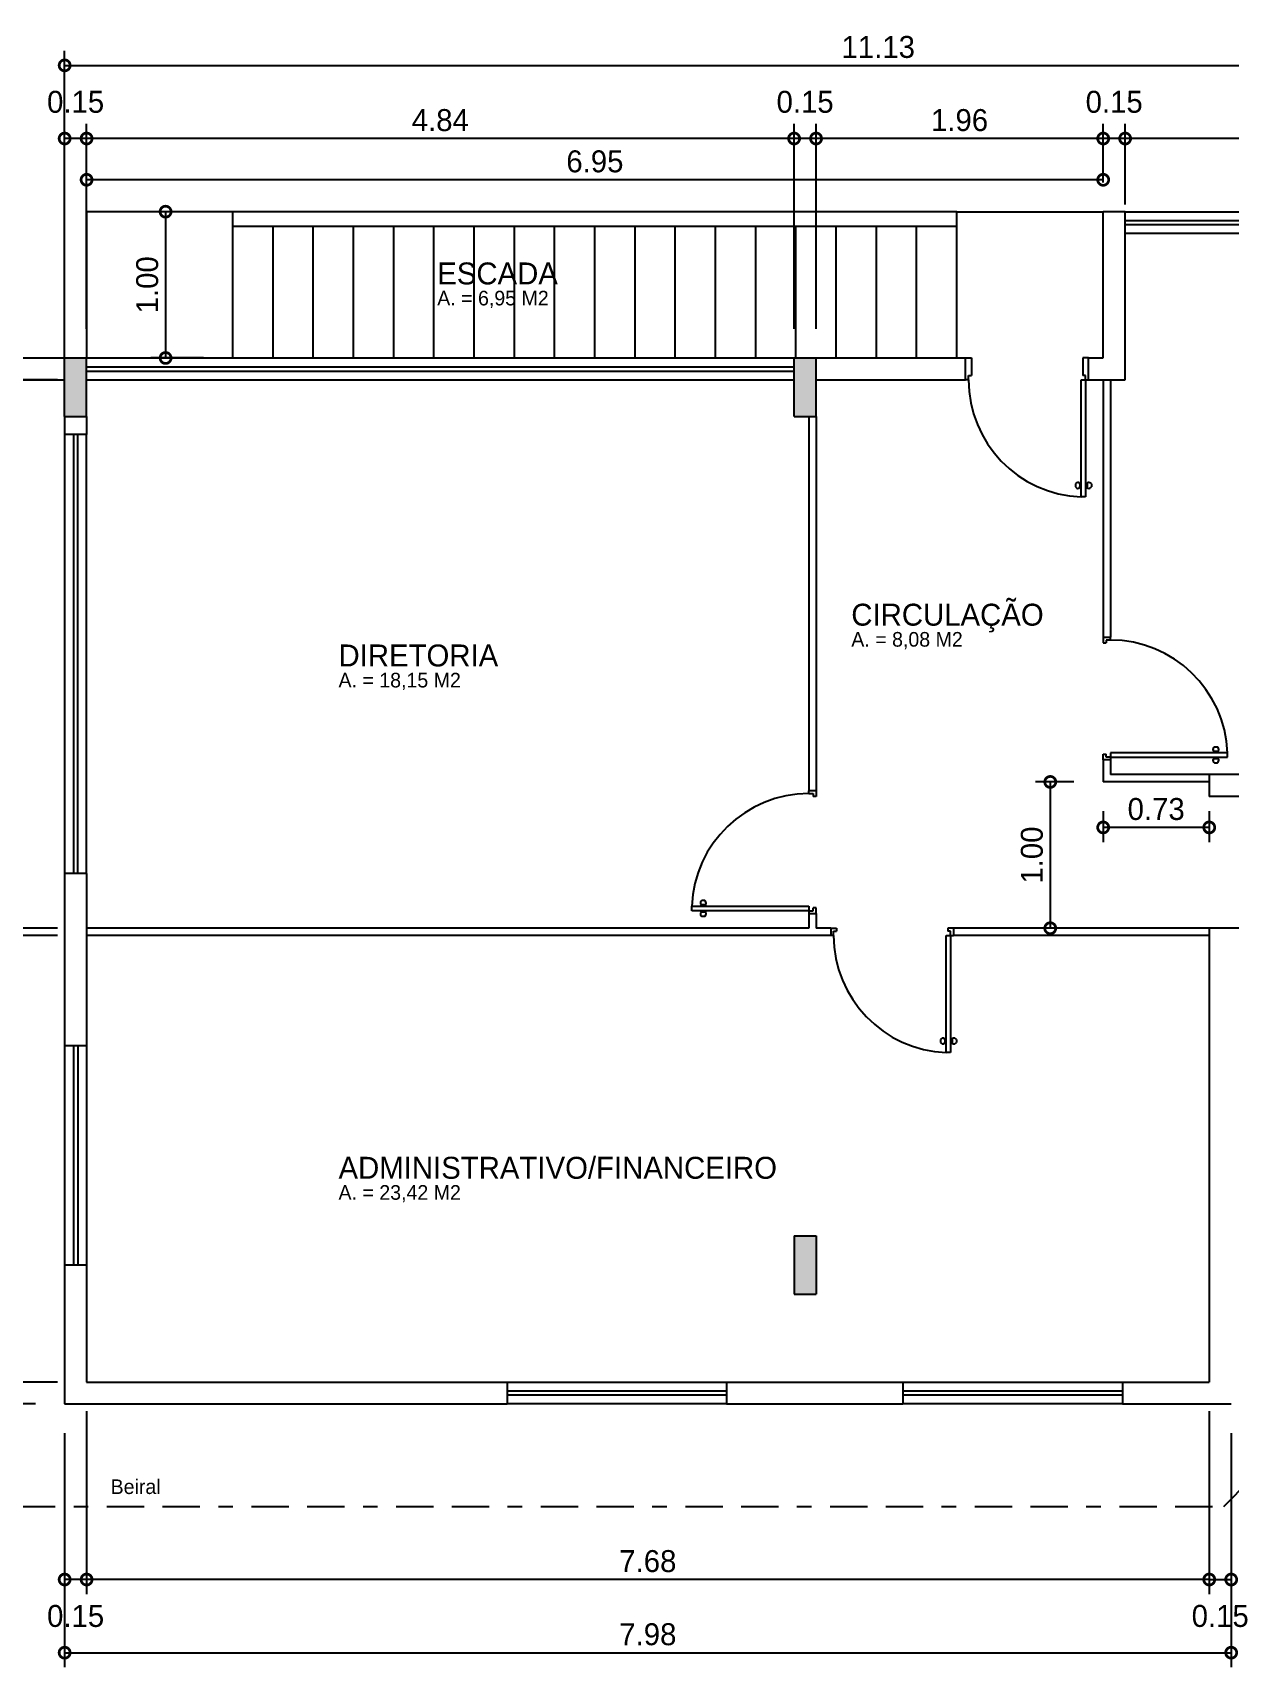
# Model space of a CAD drawing. Extents: x 10 to 180, y 167 to 221.
# Drawn here: x 163.46 to 171.64, y 181.42 to 192.59 of the extents above; entities that cross this region are included whole.
import ezdxf

# ---------------------------------------------------------------- set-up
doc = ezdxf.new("R2010")
doc.units = 0
doc.linetypes.add('BORDERX2', pattern=[88.9, 25.4, -12.7, 25.4, -12.7, 0, -12.7])
doc.layers.get('0').update_dxf_attribs({"linetype": 'CONTINUOUS'})
doc.layers.get('DEFPOINTS').update_dxf_attribs({"linetype": 'CONTINUOUS'})
for name, color, linetype in [('AMBIENTES', 3, 'CONTINUOUS'), ('AREAS', 1, 'CONTINUOUS'), ('BEIRAL', 7, 'BORDERX2'), ('COTAS', 4, 'CONTINUOUS'), ('ESCADA', 7, 'CONTINUOUS'), ('ESQUADRIAS', 1, 'CONTINUOUS'), ('PAREDES', 5, 'CONTINUOUS'), ('PILARES', 4, 'CONTINUOUS')]:
    doc.layers.add(name, color=color, linetype=linetype)
doc.dimstyles.get("Standard").update_dxf_attribs({"dimscale": 0, "dimtxt": 0.15, "dimasz": 0.15, "dimexe": 0.1, "dimexo": 0.2, "dimgap": 0.05, "dimtad": 1, "dimzin": 1, "dimdsep": 46, "dimtxsty": 'Standard', "dimblk1": 'DOTSMALL', "dimblk2": 'DOTSMALL', "dimsah": 1, "dimcen": 2.5, "dimadec": 0, "dimazin": 0, "dimtfac": 1, "dimtmove": 2, "dimatfit": 3, "dimldrblk": 'DOTSMALL', "dimfxl": 1, "dimtolj": 1, "dimtzin": 1, "dimarcsym": 0})

# ---------------------------------------------------------------- blocks, each defined once
blk = doc.blocks.new('_DOTSMALL')
at = {"color": 0, "linetype": 'ByBlock', "const_width": 0.5}
blk.add_lwpolyline([(-0.0625, 0, 1), (0.0625, 0, 1)], format="xyb", close=True, dxfattribs=at)
blk = doc.blocks.new('*D111')
at = {"color": 0, "linetype": 'ByBlock'}
for p, q in [((142.209, 179.377), (140.959, 179.377)), ((141.059, 179.377), (141.059, 175.629)), ((142.209, 175.629), (140.959, 175.629))]:
    blk.add_line(p, q, dxfattribs=at)
at = {"layer": 'DEFPOINTS', "color": 0, "linetype": 'ByBlock'}
for p in [(142.409, 179.377), (141.059, 175.629), (142.409, 175.629)]:
    blk.add_point(p, dxfattribs=at)
at = {"color": 0, "linetype": 'ByBlock', "xscale": 0.15, "yscale": 0.15, "zscale": 0.15}
for p, rotation in [((141.059, 179.377), 90), ((141.059, 175.629), 270)]:
    blk.add_blockref('_DOTSMALL', p, dxfattribs=dict(at, rotation=rotation))
at = {"color": 0, "linetype": 'ByBlock', "insert": (140.934, 177.503), "char_height": 0.15, "attachment_point": 5, "rotation": 90}
blk.add_mtext('\\A1;3.75', dxfattribs=at)
blk = doc.blocks.new('*D112')
at = {"color": 0, "linetype": 'ByBlock'}
for p, q in [((142.209, 175.579), (140.959, 175.579)), ((141.059, 175.579), (141.059, 172.527)), ((142.209, 172.527), (140.959, 172.527))]:
    blk.add_line(p, q, dxfattribs=at)
at = {"layer": 'DEFPOINTS', "color": 0, "linetype": 'ByBlock'}
for p in [(142.409, 175.579), (141.059, 172.527), (142.409, 172.527)]:
    blk.add_point(p, dxfattribs=at)
at = {"color": 0, "linetype": 'ByBlock', "xscale": 0.15, "yscale": 0.15, "zscale": 0.15}
for p, rotation in [((141.059, 175.579), 90), ((141.059, 172.527), 270)]:
    blk.add_blockref('_DOTSMALL', p, dxfattribs=dict(at, rotation=rotation))
at = {"color": 0, "linetype": 'ByBlock', "insert": (140.934, 174.053), "char_height": 0.15, "attachment_point": 5, "rotation": 90}
blk.add_mtext('\\A1;3.05', dxfattribs=at)
blk = doc.blocks.new('*D113')
at = {"color": 0, "linetype": 'ByBlock'}
for p, q in [((141.059, 175.629), (141.059, 175.779)), ((142.209, 175.629), (140.959, 175.629)), ((142.209, 175.579), (140.959, 175.579)), ((141.059, 175.629), (141.059, 175.579)), ((141.059, 175.629), (141.059, 175.579)), ((141.059, 175.579), (141.059, 175.429))]:
    blk.add_line(p, q, dxfattribs=at)
at = {"layer": 'DEFPOINTS', "color": 0, "linetype": 'ByBlock'}
for p in [(141.059, 175.579), (142.409, 175.629), (142.409, 175.579)]:
    blk.add_point(p, dxfattribs=at)
at = {"color": 0, "linetype": 'ByBlock', "xscale": 0.15, "yscale": 0.15, "zscale": 0.15}
for p, rotation in [((141.059, 175.629), 270), ((141.059, 175.579), 90)]:
    blk.add_blockref('_DOTSMALL', p, dxfattribs=dict(at, rotation=rotation))
at = {"color": 0, "linetype": 'ByBlock', "insert": (140.809, 175.604), "char_height": 0.15, "attachment_point": 5, "rotation": 90}
blk.add_mtext('\\A1;0.05', dxfattribs=at)
blk = doc.blocks.new('*D114')
at = {"color": 0, "linetype": 'ByBlock'}
for p, q in [((142.209, 172.527), (140.959, 172.527)), ((141.059, 172.527), (141.059, 172.377)), ((142.059, 172.377), (140.959, 172.377))]:
    blk.add_line(p, q, dxfattribs=at)
at = {"layer": 'DEFPOINTS', "color": 0, "linetype": 'ByBlock'}
for p in [(142.409, 172.527), (141.059, 172.377), (142.259, 172.377)]:
    blk.add_point(p, dxfattribs=at)
at = {"color": 0, "linetype": 'ByBlock', "xscale": 0.15, "yscale": 0.15, "zscale": 0.15}
for p, rotation in [((141.059, 172.527), 90), ((141.059, 172.377), 270)]:
    blk.add_blockref('_DOTSMALL', p, dxfattribs=dict(at, rotation=rotation))
at = {"color": 0, "linetype": 'ByBlock', "insert": (140.809, 172.452), "char_height": 0.15, "attachment_point": 5, "rotation": 90}
blk.add_mtext('\\A1;0.15', dxfattribs=at)
blk = doc.blocks.new('*D115')
at = {"color": 0, "linetype": 'ByBlock'}
for p, q in [((142.009, 179.377), (140.459, 179.377)), ((140.559, 179.377), (140.559, 172.377)), ((141.859, 172.377), (140.459, 172.377))]:
    blk.add_line(p, q, dxfattribs=at)
at = {"layer": 'DEFPOINTS', "color": 0, "linetype": 'ByBlock'}
for p in [(142.209, 179.377), (140.559, 172.377), (142.059, 172.377)]:
    blk.add_point(p, dxfattribs=at)
at = {"color": 0, "linetype": 'ByBlock', "xscale": 0.15, "yscale": 0.15, "zscale": 0.15}
for p, rotation in [((140.559, 179.377), 90), ((140.559, 172.377), 270)]:
    blk.add_blockref('_DOTSMALL', p, dxfattribs=dict(at, rotation=rotation))
at = {"color": 0, "linetype": 'ByBlock', "insert": (140.434, 175.877), "char_height": 0.15, "attachment_point": 5, "rotation": 90}
blk.add_mtext('\\A1;7.00', dxfattribs=at)
blk = doc.blocks.new('*D116')
at = {"color": 0, "linetype": 'ByBlock'}
for p, q in [((142.409, 172.327), (142.409, 171.077)), ((150.084, 172.327), (150.084, 171.077)), ((150.084, 171.177), (142.409, 171.177))]:
    blk.add_line(p, q, dxfattribs=at)
at = {"layer": 'DEFPOINTS', "color": 0, "linetype": 'ByBlock'}
for p in [(142.409, 172.527), (150.084, 172.527), (142.409, 171.177)]:
    blk.add_point(p, dxfattribs=at)
at = {"color": 0, "linetype": 'ByBlock', "xscale": 0.15, "yscale": 0.15, "zscale": 0.15, "rotation": 180}
blk.add_blockref('_DOTSMALL', (142.409, 171.177), dxfattribs=at)
at = {"color": 0, "linetype": 'ByBlock', "xscale": 0.15, "yscale": 0.15, "zscale": 0.15}
blk.add_blockref('_DOTSMALL', (150.084, 171.177), dxfattribs=at)
at = {"color": 0, "linetype": 'ByBlock', "insert": (146.246, 171.302), "char_height": 0.15, "attachment_point": 5}
blk.add_mtext('\\A1;7.68', dxfattribs=at)
blk = doc.blocks.new('*D117')
at = {"color": 0, "linetype": 'ByBlock'}
for p, q in [((142.409, 172.327), (142.409, 171.077)), ((142.259, 172.177), (142.259, 171.077)), ((142.409, 171.177), (142.259, 171.177))]:
    blk.add_line(p, q, dxfattribs=at)
at = {"layer": 'DEFPOINTS', "color": 0, "linetype": 'ByBlock'}
for p in [(142.409, 172.527), (142.259, 172.377), (142.259, 171.177)]:
    blk.add_point(p, dxfattribs=at)
at = {"color": 0, "linetype": 'ByBlock', "xscale": 0.15, "yscale": 0.15, "zscale": 0.15, "rotation": 180}
blk.add_blockref('_DOTSMALL', (142.259, 171.177), dxfattribs=at)
at = {"color": 0, "linetype": 'ByBlock', "xscale": 0.15, "yscale": 0.15, "zscale": 0.15}
blk.add_blockref('_DOTSMALL', (142.409, 171.177), dxfattribs=at)
at = {"color": 0, "linetype": 'ByBlock', "insert": (142.334, 170.927), "char_height": 0.15, "attachment_point": 5}
blk.add_mtext('\\A1;0.15', dxfattribs=at)
blk = doc.blocks.new('*D118')
at = {"color": 0, "linetype": 'ByBlock'}
for p, q in [((142.259, 172.177), (142.259, 170.577)), ((150.234, 172.177), (150.234, 170.577)), ((142.259, 170.677), (150.234, 170.677))]:
    blk.add_line(p, q, dxfattribs=at)
at = {"layer": 'DEFPOINTS', "color": 0, "linetype": 'ByBlock'}
for p in [(142.259, 172.377), (150.234, 172.377), (150.234, 170.677)]:
    blk.add_point(p, dxfattribs=at)
at = {"color": 0, "linetype": 'ByBlock', "xscale": 0.15, "yscale": 0.15, "zscale": 0.15, "rotation": 180}
blk.add_blockref('_DOTSMALL', (142.259, 170.677), dxfattribs=at)
at = {"color": 0, "linetype": 'ByBlock', "xscale": 0.15, "yscale": 0.15, "zscale": 0.15}
blk.add_blockref('_DOTSMALL', (150.234, 170.677), dxfattribs=at)
at = {"color": 0, "linetype": 'ByBlock', "insert": (146.246, 170.802), "char_height": 0.15, "attachment_point": 5}
blk.add_mtext('\\A1;7.98', dxfattribs=at)
blk = doc.blocks.new('*D119')
at = {"color": 0, "linetype": 'ByBlock'}
for p, q in [((150.084, 172.327), (150.084, 171.077)), ((150.234, 172.177), (150.234, 171.077)), ((150.084, 171.177), (150.234, 171.177))]:
    blk.add_line(p, q, dxfattribs=at)
at = {"layer": 'DEFPOINTS', "color": 0, "linetype": 'ByBlock'}
for p in [(150.084, 172.527), (150.234, 172.377), (150.234, 171.177)]:
    blk.add_point(p, dxfattribs=at)
at = {"color": 0, "linetype": 'ByBlock', "xscale": 0.15, "yscale": 0.15, "zscale": 0.15, "rotation": 180}
blk.add_blockref('_DOTSMALL', (150.084, 171.177), dxfattribs=at)
at = {"color": 0, "linetype": 'ByBlock', "xscale": 0.15, "yscale": 0.15, "zscale": 0.15}
blk.add_blockref('_DOTSMALL', (150.234, 171.177), dxfattribs=at)
at = {"color": 0, "linetype": 'ByBlock', "insert": (150.159, 170.927), "char_height": 0.15, "attachment_point": 5}
blk.add_mtext('\\A1;0.15', dxfattribs=at)
blk = doc.blocks.new('*D129')
at = {"color": 0, "linetype": 'ByBlock'}
for p, q in [((149.509, 180.577), (149.509, 181.127)), ((153.234, 180.577), (153.234, 181.127)), ((153.234, 181.027), (149.509, 181.027))]:
    blk.add_line(p, q, dxfattribs=at)
at = {"layer": 'DEFPOINTS', "color": 0, "linetype": 'ByBlock'}
for p in [(149.509, 181.027), (149.509, 180.377), (153.234, 180.377)]:
    blk.add_point(p, dxfattribs=at)
at = {"color": 0, "linetype": 'ByBlock', "xscale": 0.15, "yscale": 0.15, "zscale": 0.15, "rotation": 180}
blk.add_blockref('_DOTSMALL', (149.509, 181.027), dxfattribs=at)
at = {"color": 0, "linetype": 'ByBlock', "xscale": 0.15, "yscale": 0.15, "zscale": 0.15}
blk.add_blockref('_DOTSMALL', (153.234, 181.027), dxfattribs=at)
at = {"color": 0, "linetype": 'ByBlock', "insert": (151.371, 181.152), "char_height": 0.15, "attachment_point": 5}
blk.add_mtext('\\A1;3.73', dxfattribs=at)
blk = doc.blocks.new('*D131')
at = {"color": 0, "linetype": 'ByBlock'}
for p, q in [((149.359, 180.727), (149.359, 181.127)), ((149.509, 180.777), (149.509, 181.127)), ((149.509, 181.027), (149.359, 181.027))]:
    blk.add_line(p, q, dxfattribs=at)
at = {"layer": 'DEFPOINTS', "color": 0, "linetype": 'ByBlock'}
for p in [(149.359, 181.027), (149.509, 180.577), (149.359, 180.527)]:
    blk.add_point(p, dxfattribs=at)
at = {"color": 0, "linetype": 'ByBlock', "xscale": 0.15, "yscale": 0.15, "zscale": 0.15, "rotation": 180}
blk.add_blockref('_DOTSMALL', (149.359, 181.027), dxfattribs=at)
at = {"color": 0, "linetype": 'ByBlock', "xscale": 0.15, "yscale": 0.15, "zscale": 0.15}
blk.add_blockref('_DOTSMALL', (149.509, 181.027), dxfattribs=at)
at = {"color": 0, "linetype": 'ByBlock', "insert": (149.434, 181.277), "char_height": 0.15, "attachment_point": 5}
blk.add_mtext('\\A1;0.15', dxfattribs=at)
blk = doc.blocks.new('*D132')
at = {"color": 0, "linetype": 'ByBlock'}
for p, q in [((147.396, 179.727), (147.396, 181.127)), ((149.359, 180.727), (149.359, 181.127)), ((149.359, 181.027), (147.396, 181.027))]:
    blk.add_line(p, q, dxfattribs=at)
at = {"layer": 'DEFPOINTS', "color": 0, "linetype": 'ByBlock'}
for p in [(147.396, 181.027), (149.359, 180.527), (147.396, 179.527)]:
    blk.add_point(p, dxfattribs=at)
at = {"color": 0, "linetype": 'ByBlock', "xscale": 0.15, "yscale": 0.15, "zscale": 0.15, "rotation": 180}
blk.add_blockref('_DOTSMALL', (147.396, 181.027), dxfattribs=at)
at = {"color": 0, "linetype": 'ByBlock', "xscale": 0.15, "yscale": 0.15, "zscale": 0.15}
blk.add_blockref('_DOTSMALL', (149.359, 181.027), dxfattribs=at)
at = {"color": 0, "linetype": 'ByBlock', "insert": (148.377, 181.152), "char_height": 0.15, "attachment_point": 5}
blk.add_mtext('\\A1;1.96', dxfattribs=at)
blk = doc.blocks.new('*D133')
at = {"color": 0, "linetype": 'ByBlock'}
for p, q in [((147.246, 179.727), (147.246, 181.127)), ((147.396, 179.727), (147.396, 181.127)), ((147.396, 181.027), (147.246, 181.027))]:
    blk.add_line(p, q, dxfattribs=at)
at = {"layer": 'DEFPOINTS', "color": 0, "linetype": 'ByBlock'}
for p in [(147.246, 181.027), (147.246, 179.527), (147.396, 179.527)]:
    blk.add_point(p, dxfattribs=at)
at = {"color": 0, "linetype": 'ByBlock', "xscale": 0.15, "yscale": 0.15, "zscale": 0.15, "rotation": 180}
blk.add_blockref('_DOTSMALL', (147.246, 181.027), dxfattribs=at)
at = {"color": 0, "linetype": 'ByBlock', "xscale": 0.15, "yscale": 0.15, "zscale": 0.15}
blk.add_blockref('_DOTSMALL', (147.396, 181.027), dxfattribs=at)
at = {"color": 0, "linetype": 'ByBlock', "insert": (147.321, 181.277), "char_height": 0.15, "attachment_point": 5}
blk.add_mtext('\\A1;0.15', dxfattribs=at)
blk = doc.blocks.new('*D134')
at = {"color": 0, "linetype": 'ByBlock'}
for p, q in [((142.409, 179.727), (142.409, 181.127)), ((147.246, 179.727), (147.246, 181.127)), ((147.246, 181.027), (142.409, 181.027))]:
    blk.add_line(p, q, dxfattribs=at)
at = {"layer": 'DEFPOINTS', "color": 0, "linetype": 'ByBlock'}
for p in [(142.409, 181.027), (142.409, 179.527), (147.246, 179.527)]:
    blk.add_point(p, dxfattribs=at)
at = {"color": 0, "linetype": 'ByBlock', "xscale": 0.15, "yscale": 0.15, "zscale": 0.15, "rotation": 180}
blk.add_blockref('_DOTSMALL', (142.409, 181.027), dxfattribs=at)
at = {"color": 0, "linetype": 'ByBlock', "xscale": 0.15, "yscale": 0.15, "zscale": 0.15}
blk.add_blockref('_DOTSMALL', (147.246, 181.027), dxfattribs=at)
at = {"color": 0, "linetype": 'ByBlock', "insert": (144.827, 181.152), "char_height": 0.15, "attachment_point": 5}
blk.add_mtext('\\A1;4.84', dxfattribs=at)
blk = doc.blocks.new('*D135')
at = {"color": 0, "linetype": 'ByBlock'}
for p, q in [((142.259, 179.727), (142.259, 181.127)), ((142.409, 179.727), (142.409, 181.127)), ((142.409, 181.027), (142.259, 181.027))]:
    blk.add_line(p, q, dxfattribs=at)
at = {"layer": 'DEFPOINTS', "color": 0, "linetype": 'ByBlock'}
for p in [(142.259, 181.027), (142.259, 179.527), (142.409, 179.527)]:
    blk.add_point(p, dxfattribs=at)
at = {"color": 0, "linetype": 'ByBlock', "xscale": 0.15, "yscale": 0.15, "zscale": 0.15, "rotation": 180}
blk.add_blockref('_DOTSMALL', (142.259, 181.027), dxfattribs=at)
at = {"color": 0, "linetype": 'ByBlock', "xscale": 0.15, "yscale": 0.15, "zscale": 0.15}
blk.add_blockref('_DOTSMALL', (142.409, 181.027), dxfattribs=at)
at = {"color": 0, "linetype": 'ByBlock', "insert": (142.334, 181.277), "char_height": 0.15, "attachment_point": 5}
blk.add_mtext('\\A1;0.15', dxfattribs=at)
blk = doc.blocks.new('*D136')
at = {"color": 0, "linetype": 'ByBlock'}
for p, q in [((142.259, 179.727), (142.259, 181.627)), ((153.384, 180.727), (153.384, 181.627)), ((142.259, 181.527), (153.384, 181.527))]:
    blk.add_line(p, q, dxfattribs=at)
at = {"layer": 'DEFPOINTS', "color": 0, "linetype": 'ByBlock'}
for p in [(153.384, 181.527), (153.384, 180.527), (142.259, 179.527)]:
    blk.add_point(p, dxfattribs=at)
at = {"color": 0, "linetype": 'ByBlock', "xscale": 0.15, "yscale": 0.15, "zscale": 0.15, "rotation": 180}
blk.add_blockref('_DOTSMALL', (142.259, 181.527), dxfattribs=at)
at = {"color": 0, "linetype": 'ByBlock', "xscale": 0.15, "yscale": 0.15, "zscale": 0.15}
blk.add_blockref('_DOTSMALL', (153.384, 181.527), dxfattribs=at)
at = {"color": 0, "linetype": 'ByBlock', "insert": (147.821, 181.652), "char_height": 0.15, "attachment_point": 5}
blk.add_mtext('\\A1;11.13', dxfattribs=at)
blk = doc.blocks.new('*D137')
at = {"color": 0, "linetype": 'ByBlock'}
for p, q in [((149.359, 176.429), (149.359, 176.218)), ((150.084, 176.429), (150.084, 176.218)), ((150.084, 176.318), (149.359, 176.318))]:
    blk.add_line(p, q, dxfattribs=at)
at = {"layer": 'DEFPOINTS', "color": 0, "linetype": 'ByBlock'}
for p in [(149.359, 176.629), (150.084, 176.629), (149.359, 176.318)]:
    blk.add_point(p, dxfattribs=at)
at = {"color": 0, "linetype": 'ByBlock', "xscale": 0.15, "yscale": 0.15, "zscale": 0.15, "rotation": 180}
blk.add_blockref('_DOTSMALL', (149.359, 176.318), dxfattribs=at)
at = {"color": 0, "linetype": 'ByBlock', "xscale": 0.15, "yscale": 0.15, "zscale": 0.15}
blk.add_blockref('_DOTSMALL', (150.084, 176.318), dxfattribs=at)
at = {"color": 0, "linetype": 'ByBlock', "insert": (149.721, 176.443), "char_height": 0.15, "attachment_point": 5}
blk.add_mtext('\\A1;0.73', dxfattribs=at)
blk = doc.blocks.new('*D138')
at = {"color": 0, "linetype": 'ByBlock'}
for p, q in [((149.159, 176.629), (148.897, 176.629)), ((148.997, 176.629), (148.997, 175.629)), ((149.01, 175.629), (148.897, 175.629))]:
    blk.add_line(p, q, dxfattribs=at)
at = {"layer": 'DEFPOINTS', "color": 0, "linetype": 'ByBlock'}
for p in [(149.359, 176.629), (148.997, 175.629), (149.21, 175.629)]:
    blk.add_point(p, dxfattribs=at)
at = {"color": 0, "linetype": 'ByBlock', "xscale": 0.15, "yscale": 0.15, "zscale": 0.15}
for p, rotation in [((148.997, 176.629), 90), ((148.997, 175.629), 270)]:
    blk.add_blockref('_DOTSMALL', p, dxfattribs=dict(at, rotation=rotation))
at = {"color": 0, "linetype": 'ByBlock', "insert": (148.872, 176.129), "char_height": 0.15, "attachment_point": 5, "rotation": 90}
blk.add_mtext('\\A1;1.00', dxfattribs=at)
blk = doc.blocks.new('*D139')
at = {"color": 0, "linetype": 'ByBlock'}
for p, q in [((143.209, 180.527), (142.849, 180.527)), ((142.949, 180.527), (142.949, 179.527)), ((143.209, 179.527), (142.849, 179.527))]:
    blk.add_line(p, q, dxfattribs=at)
at = {"layer": 'DEFPOINTS', "color": 0, "linetype": 'ByBlock'}
for p in [(143.409, 180.527), (142.949, 179.527), (143.409, 179.527)]:
    blk.add_point(p, dxfattribs=at)
at = {"color": 0, "linetype": 'ByBlock', "xscale": 0.15, "yscale": 0.15, "zscale": 0.15}
for p, rotation in [((142.949, 180.527), 90), ((142.949, 179.527), 270)]:
    blk.add_blockref('_DOTSMALL', p, dxfattribs=dict(at, rotation=rotation))
at = {"color": 0, "linetype": 'ByBlock', "insert": (142.824, 180.027), "char_height": 0.15, "attachment_point": 5, "rotation": 90}
blk.add_mtext('\\A1;1.00', dxfattribs=at)
blk = doc.blocks.new('*D140')
at = {"color": 0, "linetype": 'ByBlock'}
for p, q in [((142.409, 180.727), (142.409, 180.845)), ((149.359, 180.727), (149.359, 180.845)), ((149.359, 180.745), (142.409, 180.745))]:
    blk.add_line(p, q, dxfattribs=at)
at = {"layer": 'DEFPOINTS', "color": 0, "linetype": 'ByBlock'}
for p in [(142.409, 180.745), (142.409, 180.527), (149.359, 180.527)]:
    blk.add_point(p, dxfattribs=at)
at = {"color": 0, "linetype": 'ByBlock', "xscale": 0.15, "yscale": 0.15, "zscale": 0.15, "rotation": 180}
blk.add_blockref('_DOTSMALL', (142.409, 180.745), dxfattribs=at)
at = {"color": 0, "linetype": 'ByBlock', "xscale": 0.15, "yscale": 0.15, "zscale": 0.15}
blk.add_blockref('_DOTSMALL', (149.359, 180.745), dxfattribs=at)
at = {"color": 0, "linetype": 'ByBlock', "insert": (145.884, 180.87), "char_height": 0.15, "attachment_point": 5}
blk.add_mtext('\\A1;6.95', dxfattribs=at)

msp = doc.modelspace()

# ---------------------------------------------------------------- hatches: boundary and pattern name
at = {"layer": 'PILARES'}
for points in [[(163.82681105, 190.36746978), (163.67681105, 190.36746978), (163.67681105, 189.96746978), (163.82681105, 189.96746978)], [(168.66431105, 189.96746978), (168.81431105, 189.96746978), (168.81431105, 190.36746978), (168.66431105, 190.36746978)], [(168.81431105, 184.36746978), (168.66431105, 184.36746978), (168.66431105, 183.96746978), (168.81431105, 183.96746978)]]:
    msp.add_hatch(color=256, dxfattribs=at).paths.add_polyline_path(points)

# ---------------------------------------------------------------- linework, layer by layer
for p, q in [((163.67681105, 190.36746978), (163.82681105, 190.36746978)), ((163.67681105, 189.96746978), (163.67681105, 190.36746978)), ((163.82681105, 189.96746978), (163.82681105, 190.36746978)), ((168.66431105, 190.36746978), (168.81431105, 190.36746978)), ((168.66431105, 189.96746978), (168.66431105, 190.36746978)), ((168.81431105, 189.96746978), (168.81431105, 190.36746978)), ((163.67681105, 189.96746978), (163.82681105, 189.96746978)), ((168.66431105, 189.96746978), (168.81431105, 189.96746978)), ((170.77681105, 188.45949187), (170.82681105, 188.45949187)), ((170.82681105, 187.61949187), (170.77681105, 187.61949187)), ((168.81431105, 187.40949187), (168.76431105, 187.40949187)), ((168.76431105, 186.56949187), (168.81431105, 186.56949187)), ((168.91431105, 186.46949187), (168.91431105, 186.41949187)), ((169.75431105, 186.46949187), (169.75431105, 186.41949187))]:
    msp.add_line(p, q)
at = {"layer": 'BEIRAL', "ltscale": 0.01}
for p, q in [((171.60102388, 182.51746978), (175.50181105, 186.42803336)), ((162.97681105, 182.51746978), (171.60102388, 182.51746978))]:
    msp.add_line(p, q, dxfattribs=at)
at = {"layer": 'ESCADA'}
for p, q in [((169.77681105, 191.36746978), (163.82681105, 191.36746978)), ((163.82681105, 191.36746978), (163.82681105, 190.36746978)), ((164.82681105, 190.36746978), (164.82681105, 191.36746978)), ((169.77681105, 190.36746978), (169.77681105, 191.36746978)), ((169.77681105, 191.36746978), (170.77681105, 191.36746978)), ((164.82681105, 191.26746978), (169.77681105, 191.26746978)), ((165.10181105, 190.36746978), (165.10181105, 191.26746978)), ((165.37681105, 190.36746978), (165.37681105, 191.26746978)), ((165.65181105, 190.36746978), (165.65181105, 191.26746978)), ((165.92681105, 190.36746978), (165.92681105, 191.26746978)), ((166.20181105, 190.36746978), (166.20181105, 191.26746978)), ((166.47681105, 190.36746978), (166.47681105, 191.26746978)), ((166.75181105, 190.36746978), (166.75181105, 191.26746978)), ((167.02681105, 190.36746978), (167.02681105, 191.26746978)), ((167.30181105, 190.36746978), (167.30181105, 191.26746978)), ((167.57681105, 190.36746978), (167.57681105, 191.26746978)), ((167.85181105, 190.36746978), (167.85181105, 191.26746978)), ((168.12681105, 190.36746978), (168.12681105, 191.26746978)), ((168.40181105, 190.36746978), (168.40181105, 191.26746978)), ((168.67681105, 190.36746978), (168.67681105, 191.26746978)), ((168.95181105, 190.36746978), (168.95181105, 191.26746978)), ((169.22681105, 190.36746978), (169.22681105, 191.26746978)), ((169.50181105, 190.36746978), (169.50181105, 191.26746978)), ((170.77681105, 190.21746978), (170.77681105, 188.45949187)), ((170.82681105, 190.21746978), (170.82681105, 188.45949187)), ((168.76431105, 189.96746978), (168.76431105, 187.40949187)), ((168.81431105, 189.96746978), (168.81431105, 187.40949187)), ((170.77681105, 187.61949187), (170.77681105, 187.46949187)), ((170.82681105, 187.61949187), (170.82681105, 187.51949187)), ((171.50181105, 187.51949187), (170.82681105, 187.51949187)), ((171.50181105, 187.46949187), (170.77681105, 187.46949187)), ((168.76431105, 186.56949187), (168.76431105, 186.46949187)), ((168.81431105, 186.56949187), (168.81431105, 186.46949187)), ((168.76431105, 186.46949187), (163.82681105, 186.46949187)), ((168.91431105, 186.41949187), (163.82681105, 186.41949187)), ((168.91431105, 186.46949187), (168.81431105, 186.46949187)), ((171.50181105, 186.46949187), (169.75431105, 186.46949187)), ((171.50181105, 186.41949187), (169.75431105, 186.41949187))]:
    msp.add_line(p, q, dxfattribs=at)
at = {"layer": 'ESQUADRIAS'}
for p, q in [((170.92681105, 191.36746978), (174.65181105, 191.36746978)), ((170.92681105, 191.30746978), (174.65181105, 191.30746978)), ((174.65181105, 191.27746978), (170.92681105, 191.27746978)), ((174.65181105, 191.21746978), (170.92681105, 191.21746978)), ((163.82681105, 190.36746978), (168.67681105, 190.36746978)), ((163.82681105, 190.30746978), (168.66431105, 190.30746978)), ((169.83681105, 190.36746978), (169.87681105, 190.36746978)), ((169.87681105, 190.36746978), (169.87681105, 190.24746978)), ((170.67681105, 190.36746978), (170.63681105, 190.36746978)), ((170.63681105, 190.36746978), (170.63681105, 190.24746978)), ((163.82681105, 190.27746978), (168.66431105, 190.27746978)), ((163.82681105, 190.21746978), (168.66431105, 190.21746978)), ((169.85681105, 190.21746978), (169.83681105, 190.21746978)), ((169.85681105, 190.21746978), (169.85681105, 190.24746978)), ((169.85681105, 190.24746978), (169.87681105, 190.24746978)), ((170.62681105, 189.41746978), (170.62681105, 190.21746978)), ((170.62681105, 190.21746978), (170.65681105, 190.21746978)), ((170.65681105, 190.24746978), (170.63681105, 190.24746978)), ((170.65681105, 190.21746978), (170.65681105, 190.24746978)), ((170.65681105, 190.21746978), (170.65681105, 189.41746978)), ((170.65681105, 190.21746978), (170.67681105, 190.21746978)), ((163.67681105, 189.84449187), (163.67681105, 186.84449187)), ((163.73681105, 189.84449187), (163.73681105, 186.84449187)), ((163.76681105, 186.84449187), (163.76681105, 189.84449187)), ((163.82681105, 186.84449187), (163.82681105, 189.84449187)), ((170.58681105, 189.50644568), (170.58681105, 189.48644568)), ((170.62181105, 189.50644568), (170.61681105, 189.50644568)), ((170.61681105, 189.50644568), (170.61681105, 189.48644568)), ((170.62181105, 189.51144568), (170.62181105, 189.48144568)), ((170.66181105, 189.51144568), (170.66181105, 189.48144568)), ((170.66181105, 189.50644568), (170.66681105, 189.50644568)), ((170.66681105, 189.50644568), (170.66681105, 189.48644568)), ((170.69681105, 189.50644568), (170.69681105, 189.48644568)), ((170.62181105, 189.48644568), (170.61681105, 189.48644568)), ((170.65681105, 189.41746978), (170.62681105, 189.41746978)), ((170.66181105, 189.48644568), (170.66681105, 189.48644568)), ((170.77681105, 188.45949187), (170.77681105, 188.41949187)), ((170.77681105, 188.41949187), (170.79681105, 188.41949187)), ((170.82681105, 188.43949187), (170.79681105, 188.43949187)), ((170.79681105, 188.43949187), (170.79681105, 188.41949187)), ((170.82681105, 188.43949187), (170.82681105, 188.45949187)), ((170.77681105, 187.61949187), (170.77681105, 187.65949187)), ((170.77681105, 187.65949187), (170.79681105, 187.65949187)), ((170.79681105, 187.63949187), (170.79681105, 187.65949187)), ((170.82681105, 187.63949187), (170.79681105, 187.63949187)), ((171.62681105, 187.66949187), (170.82681105, 187.66949187)), ((170.82681105, 187.66949187), (170.82681105, 187.63949187)), ((170.82681105, 187.63949187), (171.62681105, 187.63949187)), ((170.82681105, 187.63949187), (170.82681105, 187.61949187)), ((171.53283515, 187.67449187), (171.56283515, 187.67449187)), ((171.53283515, 187.63449187), (171.56283515, 187.63449187)), ((171.53783515, 187.70949187), (171.55783515, 187.70949187)), ((171.53783515, 187.67449187), (171.53783515, 187.67949187)), ((171.53783515, 187.67949187), (171.55783515, 187.67949187)), ((171.53783515, 187.63449187), (171.53783515, 187.62949187)), ((171.53783515, 187.62949187), (171.55783515, 187.62949187)), ((171.55783515, 187.67449187), (171.55783515, 187.67949187)), ((171.55783515, 187.63449187), (171.55783515, 187.62949187)), ((171.62681105, 187.63949187), (171.62681105, 187.66949187)), ((171.53783515, 187.59949187), (171.55783515, 187.59949187)), ((168.76431105, 187.38949187), (168.76431105, 187.40949187)), ((168.76431105, 187.38949187), (168.79431105, 187.38949187)), ((168.79431105, 187.38949187), (168.79431105, 187.36949187)), ((168.81431105, 187.40949187), (168.81431105, 187.36949187)), ((168.81431105, 187.36949187), (168.79431105, 187.36949187)), ((167.96431105, 186.61949187), (168.76431105, 186.61949187)), ((167.96431105, 186.58949187), (167.96431105, 186.61949187)), ((168.05828695, 186.62449187), (168.02828695, 186.62449187)), ((168.05328695, 186.65949187), (168.03328695, 186.65949187)), ((168.03328695, 186.62449187), (168.03328695, 186.62949187)), ((168.05328695, 186.62949187), (168.03328695, 186.62949187)), ((168.05328695, 186.62449187), (168.05328695, 186.62949187)), ((168.76431105, 186.61949187), (168.76431105, 186.58949187)), ((168.79431105, 186.58949187), (168.79431105, 186.60949187)), ((168.81431105, 186.60949187), (168.79431105, 186.60949187)), ((168.81431105, 186.56949187), (168.81431105, 186.60949187)), ((168.76431105, 186.58949187), (167.96431105, 186.58949187)), ((168.05828695, 186.58449187), (168.02828695, 186.58449187)), ((168.03328695, 186.58449187), (168.03328695, 186.57949187)), ((168.05328695, 186.57949187), (168.03328695, 186.57949187)), ((168.05328695, 186.54949187), (168.03328695, 186.54949187)), ((168.05328695, 186.58449187), (168.05328695, 186.57949187)), ((168.76431105, 186.58949187), (168.76431105, 186.56949187)), ((168.76431105, 186.58949187), (168.79431105, 186.58949187)), ((168.91431105, 186.46949187), (168.95431105, 186.46949187)), ((168.93431105, 186.41949187), (168.91431105, 186.41949187)), ((168.93431105, 186.44949187), (168.95431105, 186.44949187)), ((168.93431105, 186.41949187), (168.93431105, 186.44949187)), ((168.95431105, 186.46949187), (168.95431105, 186.44949187)), ((169.70431105, 186.41949187), (169.73431105, 186.41949187)), ((169.70431105, 185.61949187), (169.70431105, 186.41949187)), ((169.71431105, 186.46949187), (169.71431105, 186.44949187)), ((169.75431105, 186.46949187), (169.71431105, 186.46949187)), ((169.73431105, 186.44949187), (169.71431105, 186.44949187)), ((169.73431105, 186.41949187), (169.73431105, 186.44949187)), ((169.73431105, 186.41949187), (169.75431105, 186.41949187)), ((169.73431105, 186.41949187), (169.73431105, 185.61949187)), ((169.66431105, 185.70846777), (169.66431105, 185.68846777)), ((169.69431105, 185.70846777), (169.69431105, 185.68846777)), ((169.69931105, 185.70846777), (169.69431105, 185.70846777)), ((169.69931105, 185.71346777), (169.69931105, 185.68346777)), ((169.73931105, 185.71346777), (169.73931105, 185.68346777)), ((169.73931105, 185.70846777), (169.74431105, 185.70846777)), ((169.74431105, 185.70846777), (169.74431105, 185.68846777)), ((169.77431105, 185.70846777), (169.77431105, 185.68846777)), ((163.67681105, 185.66746978), (163.67681105, 184.16746978)), ((163.73681105, 185.66746978), (163.73681105, 184.16746978)), ((163.76681105, 185.66746978), (163.76681105, 184.16746978)), ((163.82681105, 185.66746978), (163.82681105, 184.16746978)), ((169.69931105, 185.68846777), (169.69431105, 185.68846777)), ((169.73431105, 185.61949187), (169.70431105, 185.61949187)), ((169.73931105, 185.68846777), (169.74431105, 185.68846777)), ((166.70162706, 183.36746978), (168.20162706, 183.36746978)), ((168.20162706, 183.36746978), (168.20162706, 183.36746978)), ((169.40806105, 183.36746978), (170.90806105, 183.36746978)), ((166.70162706, 183.30746978), (168.20162706, 183.30746978)), ((168.20162706, 183.27746978), (166.70162706, 183.27746978)), ((169.40806105, 183.30746978), (170.90806105, 183.30746978)), ((170.90806105, 183.27746978), (169.40806105, 183.27746978)), ((168.20162706, 183.21746978), (166.70162706, 183.21746978)), ((170.90806105, 183.21746978), (169.40806105, 183.21746978))]:
    msp.add_line(p, q, dxfattribs=at)
for centre, radius, start, end in [((170.65783697, 190.21789473), 0.80102604, 180.030395925, 267.780222892), ((170.60785048, 189.49009709), 0.02664459, 81.451635543, 142.15118343), ((170.60645998, 189.50752015), 0.01040668, 354.073769314, 59.056333041), ((170.62681105, 189.51144568), 0.005, 90, 180), ((170.65681105, 189.51144568), 0.005, 360, 90), ((170.67716211, 189.50752015), 0.01040668, 120.943666959, 185.926230686), ((170.67577161, 189.49009709), 0.02664459, 37.84881657, 98.548364457), ((170.60785048, 189.50279427), 0.02664459, 217.84881657, 278.548364457), ((170.60645998, 189.48537122), 0.01040668, 300.943666959, 5.926230686), ((170.62681105, 189.48144568), 0.005, 180, 270), ((170.65681105, 189.48144568), 0.005, 270, 0), ((170.67716211, 189.48537122), 0.01040668, 174.073769314, 239.056333041), ((170.67577161, 189.50279427), 0.02664459, 261.451635543, 322.15118343), ((170.8263861, 187.63846595), 0.80102604, 2.219777108, 89.969604075), ((171.55418374, 187.68845244), 0.02664459, 127.84881657, 188.548364457), ((171.55418374, 187.62053131), 0.02664459, 171.451635543, 232.15118343), ((171.53676068, 187.68984294), 0.01040668, 210.943666959, 275.926230686), ((171.53283515, 187.66949187), 0.005, 90, 180), ((171.53283515, 187.63949187), 0.005, 180, 270), ((171.53676068, 187.61914081), 0.01040668, 84.073769314, 149.056333041), ((171.54148656, 187.68845244), 0.02664459, 351.451635543, 52.15118343), ((171.55890961, 187.68984294), 0.01040668, 264.073769314, 329.056333041), ((171.55890961, 187.61914081), 0.01040668, 30.943666959, 95.926230686), ((171.54148656, 187.62053131), 0.02664459, 307.84881657, 8.548364457), ((171.56283515, 187.66949187), 0.005, 0, 90), ((171.56283515, 187.63949187), 0.005, 270, 360), ((168.764736, 186.58846595), 0.80102604, 90.030395925, 177.780222892), ((168.04963554, 186.63845244), 0.02664459, 127.84881657, 188.548364457), ((168.03221248, 186.63984294), 0.01040668, 210.943666959, 275.926230686), ((168.02828695, 186.61949187), 0.005, 90, 180), ((168.03693836, 186.63845244), 0.02664459, 351.451635543, 52.15118343), ((168.05436142, 186.63984294), 0.01040668, 264.073769314, 329.056333041), ((168.05828695, 186.61949187), 0.005, 0, 90), ((168.04963554, 186.57053131), 0.02664459, 171.451635543, 232.15118343), ((168.02828695, 186.58949187), 0.005, 180, 270), ((168.03221248, 186.56914081), 0.01040668, 84.073769314, 149.056333041), ((168.05436142, 186.56914081), 0.01040668, 30.943666959, 95.926230686), ((168.03693836, 186.57053131), 0.02664459, 307.84881657, 8.548364457), ((168.05828695, 186.58949187), 0.005, 270, 0), ((169.73533697, 186.41991683), 0.80102604, 180.030395925, 267.780222892), ((169.68535048, 185.69211918), 0.02664459, 81.451635543, 142.15118343), ((169.68395998, 185.70954224), 0.01040668, 354.073769314, 59.056333041), ((169.70431105, 185.71346777), 0.005, 90, 180), ((169.73431105, 185.71346777), 0.005, 360, 90), ((169.75466211, 185.70954224), 0.01040668, 120.943666959, 185.926230686), ((169.75327161, 185.69211918), 0.02664459, 37.84881657, 98.548364457), ((169.68535048, 185.70481636), 0.02664459, 217.84881657, 278.548364457), ((169.68395998, 185.68739331), 0.01040668, 300.943666959, 5.926230686), ((169.70431105, 185.68346777), 0.005, 180, 270), ((169.73431105, 185.68346777), 0.005, 270, 0), ((169.75466211, 185.68739331), 0.01040668, 174.073769314, 239.056333041), ((169.75327161, 185.70481636), 0.02664459, 261.451635543, 322.15118343)]:
    msp.add_arc(centre, radius, start, end, dxfattribs=at)
at = {"layer": 'PAREDES'}
for p, q in [((163.67681105, 190.36746978), (163.67681105, 191.36746978)), ((170.77681105, 190.36746978), (170.77681105, 191.36746978)), ((170.92681105, 191.36746978), (170.77681105, 191.36746978)), ((170.92681105, 190.21746978), (170.92681105, 191.36746978)), ((158.83931105, 190.36746978), (163.67681105, 190.36746978)), ((168.81431105, 190.36746978), (169.83681105, 190.36746978)), ((169.83681105, 190.21746978), (169.83681105, 190.36746978)), ((170.67681105, 190.21746978), (170.67681105, 190.36746978)), ((170.67681105, 190.36746978), (170.77681105, 190.36746978)), ((158.83931105, 190.21746978), (163.67681105, 190.21746978)), ((168.81431105, 190.21746978), (169.83681105, 190.21746978)), ((170.67681105, 190.21746978), (170.92681105, 190.21746978)), ((163.67681105, 189.96746978), (163.67681105, 189.84449187)), ((163.82681105, 189.96746978), (163.82681105, 189.84449187)), ((163.82681105, 189.84449187), (163.67681105, 189.84449187)), ((174.65181105, 187.51949187), (171.50181105, 187.51949187)), ((171.50181105, 187.51949187), (171.50181105, 187.36949187)), ((172.55181105, 187.36949187), (171.50181105, 187.36949187)), ((163.82681105, 186.84449187), (163.67681105, 186.84449187)), ((163.67681105, 186.84449187), (163.67681105, 185.66746978)), ((163.82681105, 186.84449187), (163.82681105, 185.66746978)), ((171.73181105, 186.46949187), (171.50181105, 186.46949187)), ((171.50181105, 186.46949187), (171.50181105, 183.36746978)), ((163.67681105, 185.66746978), (163.82681105, 185.66746978)), ((163.67681105, 184.16746978), (163.82681105, 184.16746978)), ((163.67681105, 184.16746978), (163.67681105, 183.21746978)), ((163.82681105, 184.16746978), (163.82681105, 183.36746978)), ((163.82681105, 183.36746978), (166.70162706, 183.36746978)), ((166.70162706, 183.36746978), (166.70162706, 183.21746978)), ((168.20162706, 183.36746978), (169.40806105, 183.36746978)), ((168.20162706, 183.36746978), (168.20162706, 183.21746978)), ((169.40806105, 183.36746978), (169.40806105, 183.21746978)), ((170.90806105, 183.36746978), (171.50181105, 183.36746978)), ((170.90806105, 183.36746978), (170.90806105, 183.21746978)), ((163.67681105, 183.21746978), (166.70162706, 183.21746978)), ((168.20162706, 183.21746978), (169.40806105, 183.21746978)), ((170.90806105, 183.21746978), (171.65181105, 183.21746978))]:
    msp.add_line(p, q, dxfattribs=at)
at = {"layer": 'PILARES'}
for p, q in [((163.82681105, 189.96746978), (163.82681105, 190.36746978)), ((168.66431105, 184.36746978), (168.66431105, 183.96746978)), ((168.66431105, 184.36746978), (168.81431105, 184.36746978)), ((168.81431105, 184.36746978), (168.81431105, 183.96746978)), ((168.66431105, 183.96746978), (168.81431105, 183.96746978))]:
    msp.add_line(p, q, dxfattribs=at)

# ---------------------------------------------------------------- texts
at = {"layer": 'AMBIENTES', "char_height": 0.15, "width": 20.0585, "attachment_point": 1}
for s, insert in [('ESCADA', (166.22433173, 191.02020523)), ('CIRCULAÇÃO', (169.05506342, 188.68766819)), ('DIRETORIA', (165.54939349, 188.40889784)), ('ADMINISTRATIVO/FINANCEIRO', (165.54939349, 184.9069166))]:
    msp.add_mtext(s, dxfattribs=dict(at, insert=insert))
at = {"layer": 'AREAS', "char_height": 0.1, "width": 20.0585, "attachment_point": 1}
for s, insert in [('A. = 6,95 M2', (166.22433173, 190.82669439)), ('A. = 8,08 M2', (169.05506342, 188.49415734)), ('A. = 18,15 M2', (165.54939349, 188.215387)), ('A. = 23,42 M2', (165.54939349, 184.71340575)), ('Beiral', (163.99128891, 182.70197403))]:
    msp.add_mtext(s, dxfattribs=dict(at, insert=insert))

# ---------------------------------------------------------------- dimensions: what is measured, and where the dimension line sits
at = {"layer": 'COTAS'}
for base, p1, p2, picture, middle, set_off in [((174.801811047, 192.3674697831), (163.676811047, 190.3674697831), (174.801811047, 191.3674697831), '*D136', (169.239311047, 192.4924697831), (21.4181680591, 10.8404527337)), ((163.67681105, 191.86746978), (163.82681105, 190.36746978), (163.67681105, 190.36746978), '*D135', (163.75181105, 192.11746978), (21.41816806, 10.84045273)), ((168.66431105, 191.86746978), (168.81431105, 190.36746978), (168.66431105, 190.36746978), '*D133', (168.73931105, 192.11746978), (21.41816806, 10.84045273)), ((170.77681105, 191.86746978), (170.92681105, 191.41746978), (170.77681105, 191.36746978), '*D131', (170.85181105, 192.11746978), (21.41816806, 10.84045273)), ((163.82681105, 191.86746978), (168.66431105, 190.36746978), (163.82681105, 190.36746978), '*D134', (166.24556105, 191.99246978), (21.41816806, 10.84045273)), ((168.81431105, 191.86746978), (170.77681105, 191.36746978), (168.81431105, 190.36746978), '*D132', (169.79556105, 191.99246978), (21.41816806, 10.84045273)), ((170.926811047, 191.8674697831), (174.651811047, 191.2174697831), (170.926811047, 191.2174697831), '*D129', (172.789311047, 191.9924697831), (21.4181680591, 10.8404527337)), ((163.82681105, 191.58506615), (170.77681105, 191.36746978), (163.82681105, 191.36746978), '*D140', (167.30181105, 191.71006615), (21.41816806, 10.84045273)), ((170.776811047, 187.158161888), (171.501811047, 187.4694918736), (170.776811047, 187.4694918736), '*D137', (171.139311047, 187.283161888), (21.4181680591, 10.8404527337)), ((163.67681105, 182.01746978), (163.82681105, 183.36746978), (163.67681105, 183.21746978), '*D117', (163.75181105, 181.76746978), (21.41816806, 10.84045273)), ((163.826811047, 182.0174697831), (171.501811047, 183.3674697831), (163.826811047, 183.3674697831), '*D116', (167.664311047, 182.1424697831), (21.4181680591, 10.8404527337)), ((171.65181105, 182.01746978), (171.50181105, 183.36746978), (171.65181105, 183.21746978), '*D119', (171.57681105, 181.76746978), (21.41816806, 10.84045273)), ((171.651811047, 181.5174697831), (163.676811047, 183.2174697831), (171.651811047, 183.2174697831), '*D118', (167.664311047, 181.6424697831), (21.4181680591, 10.8404527337))]:
    dim = msp.add_linear_dim(base=base, p1=p1, p2=p2, dimstyle='Standard', override={"dimscale": 1}, dxfattribs=at)
    dim.commit()
    dim.dimension.update_dxf_attribs({"geometry": picture, "text_midpoint": middle, "insert": set_off})
for base, p1, p2, picture, middle in [((164.36671425, 190.36746978), (164.82681105, 191.36746978), (164.82681105, 190.36746978), '*D139', (164.24171425, 190.86746978)), ((161.97681105, 183.21746978), (163.62681105, 190.21746978), (163.47681105, 183.21746978), '*D115', (161.85181105, 186.71746978)), ((162.47681105, 186.46949187), (163.82681105, 190.21746978), (163.82681105, 186.46949187), '*D111', (162.35181105, 188.34348083)), ((170.41517953, 186.46949187), (170.77681105, 187.46949187), (170.62806105, 186.46949187), '*D138', (170.29017953, 186.96949187)), ((162.47681105, 186.41949187), (163.82681105, 186.46949187), (163.82681105, 186.41949187), '*D113', (162.22681105, 186.44449187)), ((162.47681105, 183.36746978), (163.82681105, 186.41949187), (163.82681105, 183.36746978), '*D112', (162.35181105, 184.89348083)), ((162.47681105, 183.21746978), (163.82681105, 183.36746978), (163.67681105, 183.21746978), '*D114', (162.22681105, 183.29246978))]:
    dim = msp.add_linear_dim(base=base, p1=p1, p2=p2, angle=90, dimstyle='Standard', override={"dimscale": 1}, dxfattribs=at)
    dim.commit()
    dim.dimension.update_dxf_attribs({"geometry": picture, "text_midpoint": middle, "insert": (21.41816806, 10.84045273)})

doc.saveas('drawing.dxf')
